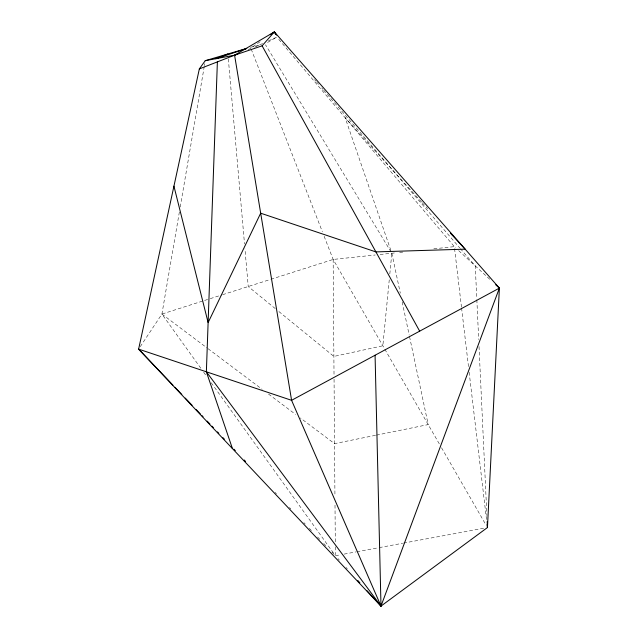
<?xml version="1.0" encoding="UTF-8"?>
<svg xmlns="http://www.w3.org/2000/svg" width="638" height="638" viewBox="0 0 638 638"><rect width="100%" height="100%" fill="white"/><g stroke="black" fill="none" stroke-linecap="round" stroke-linejoin="round"><path stroke-width="0.48" stroke-dasharray="3.19 2.39" d="M389.252 279.827L382.848 345.788L333.889 356.427L278.327 311.089M389.818 273.917L391.828 253.246L265.52 44.788M140.248 346.681L161.916 314.063L179.382 211.928M180.219 207.015L204.232 66.583M204.399 65.602L204.734 63.633M248.286 49.868L260.511 41.446M267.545 42.467L276.844 37.076L267.944 41.127M254.594 47.188L262.601 43.551M200.787 368.214L161.916 314.063L203.65 300.745M204.599 300.442L209.344 298.935M210.293 298.632L221.673 294.995M222.622 294.692L269.938 279.603M270.879 279.3L333.156 259.443L375.2 255.001M250.479 47.292L261.125 44.835M375.519 435.315L334.543 443.641L300.339 417.97M376.5 435.116L428.21 424.597L409.397 336.003M335.389 555.73L340.261 554.821M344.161 554.103L355.86 551.934M356.833 551.75L378.278 547.779M379.251 547.595L402.65 543.265M403.623 543.082L484.529 528.089M380.089 254.482L395.735 252.831M399.643 252.425L403.551 252.01M433.832 248.812L454.344 246.643L455.787 247.975M161.916 314.063L207.262 348.101M208.052 348.699L262.154 389.3M268.518 394.077L295.561 414.381M275.241 308.569L248.238 286.526L244.944 248.924M458.674 250.63L490.606 280.05M275.058 492.376L276.429 493.82M289.453 507.497L290.824 508.941M303.847 522.61L305.219 524.053M309.334 528.376L311.392 530.529M317.565 537.013L320.308 539.892M323.729 543.488L325.787 545.649M331.959 552.125L334.703 555.004M421.582 202.055L345.134 117.703L390.855 250.423M422.252 202.772L427.62 208.57M338.028 558.649L339.352 560.108M345.963 567.405L347.287 568.865M314.614 79.662L315.906 81.162M316.552 81.911L319.144 84.918M321.735 87.924L323.035 89.424M323.681 90.181L330.165 97.694M330.811 98.443L459.727 247.895M460.373 248.653L475.262 265.918L476.793 298.744M278.782 39.365L454.344 246.643M203.689 372.257L206.584 376.292M211.226 382.76L334.806 554.916M324.128 236.283L333.156 259.443L384.331 348.356M384.818 349.209L439.566 444.335M441.536 447.764L485.478 524.117M251.197 49.142L322.326 231.65M391.828 253.246L400.305 293.161M402.163 301.926L409.189 335.03M454.575 248.621L461.457 306.982M461.577 307.971L468.571 367.313M469.153 372.257L486.523 519.635M228.34 58.927L244.514 243.971M476.841 299.74L478.699 339.528M479.018 346.498L486.898 515.608M333.156 259.443L334.025 375.264M334.057 379.227L334.942 496.212M335.006 505.144L335.285 541.837M335.317 546.798L335.381 554.733"/><path stroke-width="0.96" d="M232.423 448.578L206.369 371.802L217.383 61.886M199.343 68.904L234.585 55.195L274.372 31.9L499.379 288.121L487.456 527.546L380.99 606.1L138.621 349.13L199.343 68.904L205.237 60.69L246.715 48.408M367.113 590.772L380.99 606.1L499.379 288.121L495.726 284.755M205.237 60.69L234.585 55.195L262.106 45.816L274.372 31.9L276.669 35.122M270.297 34.707L274.372 31.9L275.608 34.492M499.379 288.121L291.582 400.313L138.621 349.13L172.906 385.121M227.902 53.975L215.756 58.72L246.723 48.528M237.344 54.174L234.585 55.195L291.582 400.313L380.99 606.1L375.072 355.23M174.964 387.282L181.814 394.483M185.243 398.08L192.102 405.282M196.217 409.596L200.324 413.918M201.696 415.354L203.067 416.797M207.183 421.112L209.926 423.999M211.983 426.152L213.355 427.596M217.47 431.91L218.834 433.354M222.949 437.676L224.321 439.111M233.923 449.192L235.294 450.627M244.202 459.99L245.574 461.426M450.412 233.213L465.158 249.163L375.902 251.906L260.679 213.196L208.124 322.605L173.935 186.168M357.862 580.548L359.84 582.741M206.369 371.802L380.99 606.1M262.106 45.816L419.668 331.154M487.105 524.58L487.456 527.546L487.177 521.581"/></g></svg>
